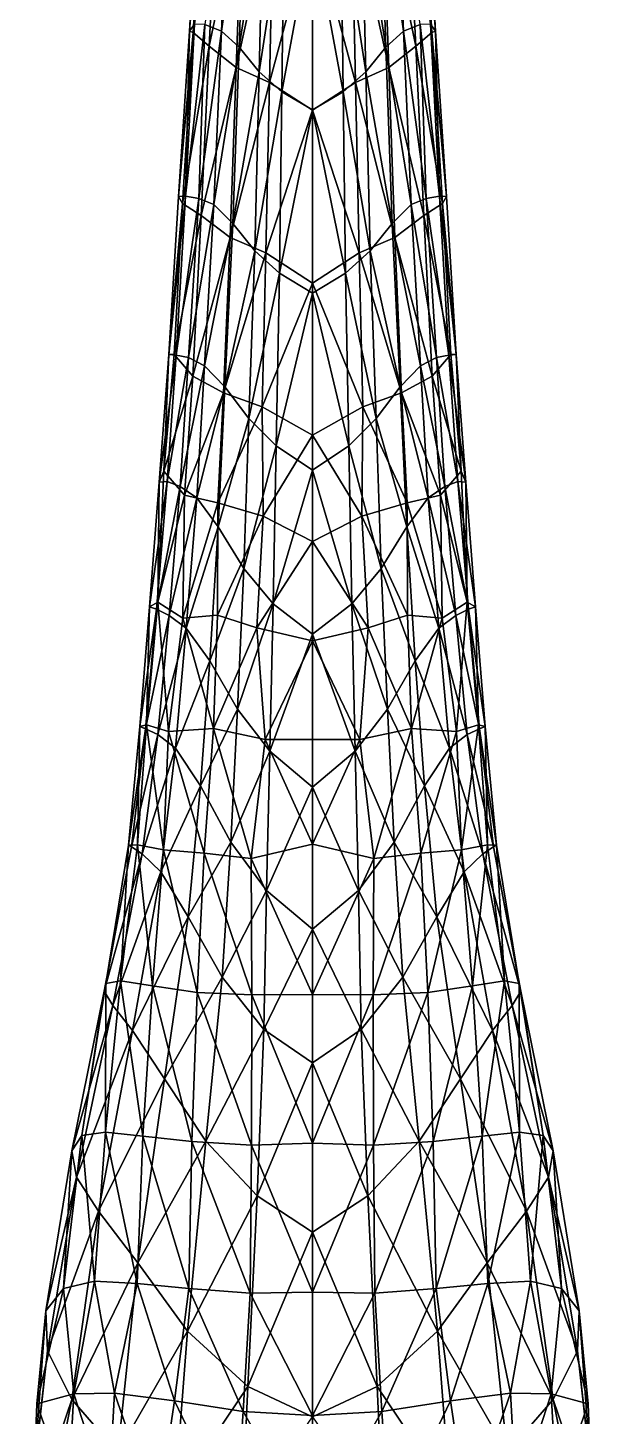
# Model space of a CAD drawing. Extents: x -1.1 to 1.1, y -4.3 to 7.3.
# Drawn here: x -0.606 to 0.606, y 1.392 to 4.345 of the extents above; entities that cross this region are included whole.
import ezdxf

# ---------------------------------------------------------------- set-up
doc = ezdxf.new("R2010")
doc.units = 0
doc.layers.add('T_REX$LWO', color=1, linetype='CONTINUOUS')

msp = doc.modelspace()

# ---------------------------------------------------------------- linework, layer by layer
at = {"layer": 'T_REX$LWO'}
for points in [[(-0.262, 4.3381, 2.2106), (-0.2513, 4.3532, 2.2575), (-0.2403, 4.7121, 2.1881)], [(-0.2403, 4.7121, 2.1881), (-0.2328, 4.7102, 2.1268), (-0.262, 4.3381, 2.2106)], [(-0.2538, 4.3351, 2.1447), (-0.262, 4.3381, 2.2106), (-0.2328, 4.7102, 2.1268)], [(-0.2328, 4.7102, 2.1268), (-0.2005, 4.6844, 2.0706), (-0.2538, 4.3351, 2.1447)], [(-0.2288, 4.3525, 2.306), (-0.1937, 4.338, 2.3704), (-0.1764, 4.7136, 2.3467)], [(-0.1764, 4.7136, 2.3467), (-0.1937, 4.338, 2.3704), (-0.143, 4.6862, 2.4127)], [(0.1937, 4.338, 2.3704), (0.1764, 4.7136, 2.3467), (0.143, 4.6862, 2.4127)], [(0.1937, 4.338, 2.3704), (0.2288, 4.3525, 2.306), (0.1764, 4.7136, 2.3467)], [(0.2005, 4.6844, 2.0706), (0.2328, 4.7102, 2.1268), (0.2538, 4.3351, 2.1447)], [(0.2328, 4.7102, 2.1268), (0.2403, 4.7121, 2.1881), (0.262, 4.3381, 2.2106)], [(0.262, 4.3381, 2.2106), (0.2538, 4.3351, 2.1447), (0.2328, 4.7102, 2.1268)], [(0.2513, 4.3532, 2.2575), (0.262, 4.3381, 2.2106), (0.2403, 4.7121, 2.1881)], [(-0.2196, 4.3062, 2.0838), (-0.2538, 4.3351, 2.1447), (-0.2005, 4.6844, 2.0706)], [(-0.2005, 4.6844, 2.0706), (-0.1479, 4.6468, 2.0254), (-0.2196, 4.3062, 2.0838)], [(-0.1937, 4.338, 2.3704), (-0.1562, 4.3042, 2.4484), (-0.143, 4.6862, 2.4127)], [(-0.143, 4.6862, 2.4127), (-0.1562, 4.3042, 2.4484), (-0.1041, 4.6369, 2.485)], [(0.1562, 4.3042, 2.4484), (0.143, 4.6862, 2.4127), (0.1041, 4.6369, 2.485)], [(0.1562, 4.3042, 2.4484), (0.1937, 4.338, 2.3704), (0.143, 4.6862, 2.4127)], [(0.1479, 4.6468, 2.0254), (0.2005, 4.6844, 2.0706), (0.2196, 4.3062, 2.0838)], [(0.2538, 4.3351, 2.1447), (0.2196, 4.3062, 2.0838), (0.2005, 4.6844, 2.0706)], [(-0.1622, 4.2607, 2.0299), (-0.2196, 4.3062, 2.0838), (-0.1479, 4.6468, 2.0254)], [(-0.1479, 4.6468, 2.0254), (-0.0833, 4.6223, 1.9945), (-0.1622, 4.2607, 2.0299)], [(0.0833, 4.6223, 1.9945), (0.1479, 4.6468, 2.0254), (0.1622, 4.2607, 2.0299)], [(0.2196, 4.3062, 2.0838), (0.1622, 4.2607, 2.0299), (0.1479, 4.6468, 2.0254)], [(-0.0912, 4.2288, 1.992), (-0.1622, 4.2607, 2.0299), (-0.0833, 4.6223, 1.9945)], [(-0.1562, 4.3042, 2.4484), (-0.1133, 4.2515, 2.531), (-0.1041, 4.6369, 2.485)], [(-0.1041, 4.6369, 2.485), (-0.1133, 4.2515, 2.531), (-0.0602, 4.5974, 2.539)], [(-0.0833, 4.6223, 1.9945), (0, 4.5708, 1.9807), (-0.0912, 4.2288, 1.992)], [(0, 4.5708, 1.9807), (0.0833, 4.6223, 1.9945), (0.0912, 4.2288, 1.992)], [(0.1133, 4.2515, 2.531), (0.1041, 4.6369, 2.485), (0.0602, 4.5974, 2.539)], [(0.1622, 4.2607, 2.0299), (0.0912, 4.2288, 1.992), (0.0833, 4.6223, 1.9945)], [(0.1133, 4.2515, 2.531), (0.1562, 4.3042, 2.4484), (0.1041, 4.6369, 2.485)], [(-0.1133, 4.2515, 2.531), (-0.0653, 4.2093, 2.5918), (-0.0602, 4.5974, 2.539)], [(-0.0602, 4.5974, 2.539), (-0.0653, 4.2093, 2.5918), (0, 4.5627, 2.5658)], [(0.0653, 4.2093, 2.5918), (0.0602, 4.5974, 2.539), (0, 4.5627, 2.5658)], [(0.0653, 4.2093, 2.5918), (0.1133, 4.2515, 2.531), (0.0602, 4.5974, 2.539)], [(0, 4.1697, 1.973), (-0.0912, 4.2288, 1.992), (0, 4.5708, 1.9807)], [(-0.0653, 4.2093, 2.5918), (0, 4.1705, 2.6202), (0, 4.5627, 2.5658)], [(0.0912, 4.2288, 1.992), (0, 4.1697, 1.973), (0, 4.5708, 1.9807)], [(0, 4.1705, 2.6202), (0.0653, 4.2093, 2.5918), (0, 4.5627, 2.5658)], [(-0.2513, 4.3532, 2.2575), (-0.2705, 3.9873, 2.2857), (-0.2288, 4.3525, 2.306)], [(-0.2513, 4.3532, 2.2575), (-0.262, 4.3381, 2.2106), (-0.2705, 3.9873, 2.2857)], [(-0.2705, 3.9873, 2.2857), (-0.2419, 3.982, 2.3417), (-0.2288, 4.3525, 2.306)], [(-0.2288, 4.3525, 2.306), (-0.2419, 3.982, 2.3417), (-0.1937, 4.338, 2.3704)], [(0.2419, 3.982, 2.3417), (0.2288, 4.3525, 2.306), (0.1937, 4.338, 2.3704)], [(0.2705, 3.9873, 2.2857), (0.2513, 4.3532, 2.2575), (0.2288, 4.3525, 2.306)], [(0.2419, 3.982, 2.3417), (0.2705, 3.9873, 2.2857), (0.2288, 4.3525, 2.306)], [(0.262, 4.3381, 2.2106), (0.2513, 4.3532, 2.2575), (0.2705, 3.9873, 2.2857)], [(-0.285, 3.9861, 2.2274), (-0.2705, 3.9873, 2.2857), (-0.262, 4.3381, 2.2106)], [(-0.262, 4.3381, 2.2106), (-0.2538, 4.3351, 2.1447), (-0.285, 3.9861, 2.2274)], [(-0.2768, 3.9717, 2.1683), (-0.285, 3.9861, 2.2274), (-0.2538, 4.3351, 2.1447)], [(-0.2538, 4.3351, 2.1447), (-0.2196, 4.3062, 2.0838), (-0.2768, 3.9717, 2.1683)], [(-0.2419, 3.982, 2.3417), (-0.2098, 3.9693, 2.4053), (-0.1937, 4.338, 2.3704)], [(-0.1937, 4.338, 2.3704), (-0.2098, 3.9693, 2.4053), (-0.1562, 4.3042, 2.4484)], [(0.2098, 3.9693, 2.4053), (0.1937, 4.338, 2.3704), (0.1562, 4.3042, 2.4484)], [(0.2098, 3.9693, 2.4053), (0.2419, 3.982, 2.3417), (0.1937, 4.338, 2.3704)], [(0.2196, 4.3062, 2.0838), (0.2538, 4.3351, 2.1447), (0.2768, 3.9717, 2.1683)], [(0.2538, 4.3351, 2.1447), (0.262, 4.3381, 2.2106), (0.285, 3.9861, 2.2274)], [(0.285, 3.9861, 2.2274), (0.2768, 3.9717, 2.1683), (0.2538, 4.3351, 2.1447)], [(0.2705, 3.9873, 2.2857), (0.285, 3.9861, 2.2274), (0.262, 4.3381, 2.2106)], [(-0.2372, 3.9458, 2.097), (-0.2768, 3.9717, 2.1683), (-0.2196, 4.3062, 2.0838)], [(-0.2196, 4.3062, 2.0838), (-0.1622, 4.2607, 2.0299), (-0.2372, 3.9458, 2.097)], [(-0.2098, 3.9693, 2.4053), (-0.1696, 3.9289, 2.4935), (-0.1562, 4.3042, 2.4484)], [(-0.1562, 4.3042, 2.4484), (-0.1696, 3.9289, 2.4935), (-0.1133, 4.2515, 2.531)], [(0.1696, 3.9289, 2.4935), (0.1562, 4.3042, 2.4484), (0.1133, 4.2515, 2.531)], [(0.1696, 3.9289, 2.4935), (0.2098, 3.9693, 2.4053), (0.1562, 4.3042, 2.4484)], [(0.1622, 4.2607, 2.0299), (0.2196, 4.3062, 2.0838), (0.2372, 3.9458, 2.097)], [(0.2768, 3.9717, 2.1683), (0.2372, 3.9458, 2.097), (0.2196, 4.3062, 2.0838)], [(-0.1754, 3.8994, 2.035), (-0.2372, 3.9458, 2.097), (-0.1622, 4.2607, 2.0299)], [(-0.1622, 4.2607, 2.0299), (-0.0912, 4.2288, 1.992), (-0.1754, 3.8994, 2.035)], [(0.0912, 4.2288, 1.992), (0.1622, 4.2607, 2.0299), (0.1754, 3.8994, 2.035)], [(0.2372, 3.9458, 2.097), (0.1754, 3.8994, 2.035), (0.1622, 4.2607, 2.0299)], [(-0.0991, 3.8664, 1.9884), (-0.1754, 3.8994, 2.035), (-0.0912, 4.2288, 1.992)], [(-0.1696, 3.9289, 2.4935), (-0.123, 3.8707, 2.5883), (-0.1133, 4.2515, 2.531)], [(-0.1133, 4.2515, 2.531), (-0.123, 3.8707, 2.5883), (-0.0653, 4.2093, 2.5918)], [(-0.0912, 4.2288, 1.992), (0, 4.1697, 1.973), (-0.0991, 3.8664, 1.9884)], [(0, 4.1697, 1.973), (0.0912, 4.2288, 1.992), (0.0991, 3.8664, 1.9884)], [(0.123, 3.8707, 2.5883), (0.1133, 4.2515, 2.531), (0.0653, 4.2093, 2.5918)], [(0.1754, 3.8994, 2.035), (0.0991, 3.8664, 1.9884), (0.0912, 4.2288, 1.992)], [(0.123, 3.8707, 2.5883), (0.1696, 3.9289, 2.4935), (0.1133, 4.2515, 2.531)], [(-0.123, 3.8707, 2.5883), (-0.0704, 3.8233, 2.657), (-0.0653, 4.2093, 2.5918)], [(-0.0653, 4.2093, 2.5918), (-0.0704, 3.8233, 2.657), (0, 4.1705, 2.6202)], [(0.0704, 3.8233, 2.657), (0.0653, 4.2093, 2.5918), (0, 4.1705, 2.6202)], [(0.0704, 3.8233, 2.657), (0.123, 3.8707, 2.5883), (0.0653, 4.2093, 2.5918)], [(0, 3.8021, 1.9652), (-0.0991, 3.8664, 1.9884), (0, 4.1697, 1.973)], [(-0.0704, 3.8233, 2.657), (0, 3.7804, 2.6895), (0, 4.1705, 2.6202)], [(0, 3.7804, 2.6895), (0.0704, 3.8233, 2.657), (0, 4.1705, 2.6202)], [(0.0991, 3.8664, 1.9884), (0, 3.8021, 1.9652), (0, 4.1697, 1.973)], [(-0.285, 3.9861, 2.2274), (-0.3058, 3.6506, 2.2723), (-0.2705, 3.9873, 2.2857)], [(-0.3058, 3.6506, 2.2723), (-0.2903, 3.6485, 2.3383), (-0.2705, 3.9873, 2.2857)], [(-0.285, 3.9861, 2.2274), (-0.2768, 3.9717, 2.1683), (-0.3058, 3.6506, 2.2723)], [(-0.2946, 3.65, 2.193), (-0.3058, 3.6506, 2.2723), (-0.2768, 3.9717, 2.1683)], [(-0.2768, 3.9717, 2.1683), (-0.2372, 3.9458, 2.097), (-0.2946, 3.65, 2.193)], [(-0.2705, 3.9873, 2.2857), (-0.2903, 3.6485, 2.3383), (-0.2419, 3.982, 2.3417)], [(-0.2903, 3.6485, 2.3383), (-0.2639, 3.6436, 2.399), (-0.2419, 3.982, 2.3417)], [(-0.2419, 3.982, 2.3417), (-0.2639, 3.6436, 2.399), (-0.2098, 3.9693, 2.4053)], [(-0.2639, 3.6436, 2.399), (-0.2299, 3.6265, 2.4722), (-0.2098, 3.9693, 2.4053)], [(-0.2098, 3.9693, 2.4053), (-0.2299, 3.6265, 2.4722), (-0.1696, 3.9289, 2.4935)], [(0.2299, 3.6265, 2.4722), (0.2098, 3.9693, 2.4053), (0.1696, 3.9289, 2.4935)], [(0.2639, 3.6436, 2.399), (0.2419, 3.982, 2.3417), (0.2098, 3.9693, 2.4053)], [(0.2299, 3.6265, 2.4722), (0.2639, 3.6436, 2.399), (0.2098, 3.9693, 2.4053)], [(0.2372, 3.9458, 2.097), (0.2768, 3.9717, 2.1683), (0.2946, 3.65, 2.193)], [(0.2903, 3.6485, 2.3383), (0.2705, 3.9873, 2.2857), (0.2419, 3.982, 2.3417)], [(0.2639, 3.6436, 2.399), (0.2903, 3.6485, 2.3383), (0.2419, 3.982, 2.3417)], [(0.3058, 3.6506, 2.2723), (0.285, 3.9861, 2.2274), (0.2705, 3.9873, 2.2857)], [(0.2903, 3.6485, 2.3383), (0.3058, 3.6506, 2.2723), (0.2705, 3.9873, 2.2857)], [(0.2768, 3.9717, 2.1683), (0.285, 3.9861, 2.2274), (0.3058, 3.6506, 2.2723)], [(0.3058, 3.6506, 2.2723), (0.2946, 3.65, 2.193), (0.2768, 3.9717, 2.1683)], [(-0.2544, 3.6043, 2.1163), (-0.2946, 3.65, 2.193), (-0.2372, 3.9458, 2.097)], [(-0.2372, 3.9458, 2.097), (-0.1754, 3.8994, 2.035), (-0.2544, 3.6043, 2.1163)], [(-0.2299, 3.6265, 2.4722), (-0.1863, 3.5816, 2.5721), (-0.1696, 3.9289, 2.4935)], [(-0.1696, 3.9289, 2.4935), (-0.1863, 3.5816, 2.5721), (-0.123, 3.8707, 2.5883)], [(0.1863, 3.5816, 2.5721), (0.1696, 3.9289, 2.4935), (0.123, 3.8707, 2.5883)], [(0.1863, 3.5816, 2.5721), (0.2299, 3.6265, 2.4722), (0.1696, 3.9289, 2.4935)], [(0.1754, 3.8994, 2.035), (0.2372, 3.9458, 2.097), (0.2544, 3.6043, 2.1163)], [(0.2946, 3.65, 2.193), (0.2544, 3.6043, 2.1163), (0.2372, 3.9458, 2.097)], [(-0.1891, 3.5687, 2.0374), (-0.2544, 3.6043, 2.1163), (-0.1754, 3.8994, 2.035)], [(-0.1754, 3.8994, 2.035), (-0.0991, 3.8664, 1.9884), (-0.1891, 3.5687, 2.0374)], [(0.0991, 3.8664, 1.9884), (0.1754, 3.8994, 2.035), (0.1891, 3.5687, 2.0374)], [(0.2544, 3.6043, 2.1163), (0.1891, 3.5687, 2.0374), (0.1754, 3.8994, 2.035)], [(-0.1863, 3.5816, 2.5721), (-0.1353, 3.514, 2.6767), (-0.123, 3.8707, 2.5883)], [(-0.123, 3.8707, 2.5883), (-0.1353, 3.514, 2.6767), (-0.0704, 3.8233, 2.657)], [(0.1353, 3.514, 2.6767), (0.123, 3.8707, 2.5883), (0.0704, 3.8233, 2.657)], [(0.1353, 3.514, 2.6767), (0.1863, 3.5816, 2.5721), (0.123, 3.8707, 2.5883)], [(-0.1068, 3.5391, 1.9787), (-0.1891, 3.5687, 2.0374), (-0.0991, 3.8664, 1.9884)], [(-0.0991, 3.8664, 1.9884), (0, 3.8021, 1.9652), (-0.1068, 3.5391, 1.9787)], [(0, 3.8021, 1.9652), (0.0991, 3.8664, 1.9884), (0.1068, 3.5391, 1.9787)], [(0.1891, 3.5687, 2.0374), (0.1068, 3.5391, 1.9787), (0.0991, 3.8664, 1.9884)], [(-0.1353, 3.514, 2.6767), (-0.0775, 3.4561, 2.7481), (-0.0704, 3.8233, 2.657)], [(-0.0704, 3.8233, 2.657), (-0.0775, 3.4561, 2.7481), (0, 3.7804, 2.6895)], [(0.0775, 3.4561, 2.7481), (0.0704, 3.8233, 2.657), (0, 3.7804, 2.6895)], [(0.0775, 3.4561, 2.7481), (0.1353, 3.514, 2.6767), (0.0704, 3.8233, 2.657)], [(0, 3.4786, 1.9509), (-0.1068, 3.5391, 1.9787), (0, 3.8021, 1.9652)], [(0.1068, 3.5391, 1.9787), (0, 3.4786, 1.9509), (0, 3.8021, 1.9652)], [(-0.0775, 3.4561, 2.7481), (0, 3.4043, 2.7809), (0, 3.7804, 2.6895)], [(0, 3.4043, 2.7809), (0.0775, 3.4561, 2.7481), (0, 3.7804, 2.6895)], [(-0.3058, 3.6506, 2.2723), (-0.326, 3.3786, 2.33), (-0.2903, 3.6485, 2.3383)], [(-0.3163, 3.4019, 2.2474), (-0.326, 3.3786, 2.33), (-0.3058, 3.6506, 2.2723)], [(-0.326, 3.3786, 2.33), (-0.3093, 3.3804, 2.3958), (-0.2903, 3.6485, 2.3383)], [(-0.2946, 3.65, 2.193), (-0.3163, 3.4019, 2.2474), (-0.3058, 3.6506, 2.2723)], [(-0.2946, 3.65, 2.193), (-0.2544, 3.6043, 2.1163), (-0.3163, 3.4019, 2.2474)], [(-0.2903, 3.6485, 2.3383), (-0.3093, 3.3804, 2.3958), (-0.2639, 3.6436, 2.399)], [(-0.3093, 3.3804, 2.3958), (-0.2816, 3.3698, 2.4672), (-0.2639, 3.6436, 2.399)], [(-0.2639, 3.6436, 2.399), (-0.2816, 3.3698, 2.4672), (-0.2299, 3.6265, 2.4722)], [(0.2816, 3.3698, 2.4672), (0.2639, 3.6436, 2.399), (0.2299, 3.6265, 2.4722)], [(0.2544, 3.6043, 2.1163), (0.2946, 3.65, 2.193), (0.3163, 3.4019, 2.2474)], [(0.3093, 3.3804, 2.3958), (0.2903, 3.6485, 2.3383), (0.2639, 3.6436, 2.399)], [(0.2816, 3.3698, 2.4672), (0.3093, 3.3804, 2.3958), (0.2639, 3.6436, 2.399)], [(0.326, 3.3786, 2.33), (0.3058, 3.6506, 2.2723), (0.2903, 3.6485, 2.3383)], [(0.3093, 3.3804, 2.3958), (0.326, 3.3786, 2.33), (0.2903, 3.6485, 2.3383)], [(0.3163, 3.4019, 2.2474), (0.2946, 3.65, 2.193), (0.3058, 3.6506, 2.2723)], [(0.326, 3.3786, 2.33), (0.3163, 3.4019, 2.2474), (0.3058, 3.6506, 2.2723)], [(-0.2721, 3.3511, 2.1532), (-0.3163, 3.4019, 2.2474), (-0.2544, 3.6043, 2.1163)], [(-0.2816, 3.3698, 2.4672), (-0.2463, 3.3453, 2.5494), (-0.2299, 3.6265, 2.4722)], [(-0.2544, 3.6043, 2.1163), (-0.1891, 3.5687, 2.0374), (-0.2721, 3.3511, 2.1532)], [(-0.2299, 3.6265, 2.4722), (-0.2463, 3.3453, 2.5494), (-0.1863, 3.5816, 2.5721)], [(0.2463, 3.3453, 2.5494), (0.2299, 3.6265, 2.4722), (0.1863, 3.5816, 2.5721)], [(0.1891, 3.5687, 2.0374), (0.2544, 3.6043, 2.1163), (0.2721, 3.3511, 2.1532)], [(0.2463, 3.3453, 2.5494), (0.2816, 3.3698, 2.4672), (0.2299, 3.6265, 2.4722)], [(0.3163, 3.4019, 2.2474), (0.2721, 3.3511, 2.1532), (0.2544, 3.6043, 2.1163)], [(-0.2004, 3.284, 2.6594), (-0.1863, 3.5816, 2.5721), (-0.2463, 3.3453, 2.5494)], [(-0.1863, 3.5816, 2.5721), (-0.2004, 3.284, 2.6594), (-0.1353, 3.514, 2.6767)], [(0.2004, 3.284, 2.6594), (0.1863, 3.5816, 2.5721), (0.1353, 3.514, 2.6767)], [(0.1863, 3.5816, 2.5721), (0.2004, 3.284, 2.6594), (0.2463, 3.3453, 2.5494)], [(-0.2013, 3.3348, 2.0583), (-0.2721, 3.3511, 2.1532), (-0.1891, 3.5687, 2.0374)], [(-0.1891, 3.5687, 2.0374), (-0.1068, 3.5391, 1.9787), (-0.2013, 3.3348, 2.0583)], [(0.1068, 3.5391, 1.9787), (0.1891, 3.5687, 2.0374), (0.2013, 3.3348, 2.0583)], [(0.2721, 3.3511, 2.1532), (0.2013, 3.3348, 2.0583), (0.1891, 3.5687, 2.0374)], [(-0.105, 3.3062, 1.9807), (-0.2013, 3.3348, 2.0583), (-0.1068, 3.5391, 1.9787)], [(-0.1068, 3.5391, 1.9787), (0, 3.4786, 1.9509), (-0.105, 3.3062, 1.9807)], [(0, 3.4786, 1.9509), (0.1068, 3.5391, 1.9787), (0.105, 3.3062, 1.9807)], [(0.2013, 3.3348, 2.0583), (0.105, 3.3062, 1.9807), (0.1068, 3.5391, 1.9787)], [(-0.1464, 3.1953, 2.7663), (-0.1353, 3.514, 2.6767), (-0.2004, 3.284, 2.6594)], [(-0.1353, 3.514, 2.6767), (-0.1464, 3.1953, 2.7663), (-0.0775, 3.4561, 2.7481)], [(0.1464, 3.1953, 2.7663), (0.1353, 3.514, 2.6767), (0.0775, 3.4561, 2.7481)], [(0.1353, 3.514, 2.6767), (0.1464, 3.1953, 2.7663), (0.2004, 3.284, 2.6594)], [(-0.0839, 3.1198, 2.833), (-0.0775, 3.4561, 2.7481), (-0.1464, 3.1953, 2.7663)], [(0, 3.2528, 1.9495), (-0.105, 3.3062, 1.9807), (0, 3.4786, 1.9509)], [(-0.0775, 3.4561, 2.7481), (-0.0839, 3.1198, 2.833), (0, 3.4043, 2.7809)], [(0.105, 3.3062, 1.9807), (0, 3.2528, 1.9495), (0, 3.4786, 1.9509)], [(0.0839, 3.1198, 2.833), (0.0775, 3.4561, 2.7481), (0, 3.4043, 2.7809)], [(0.0775, 3.4561, 2.7481), (0.0839, 3.1198, 2.833), (0.1464, 3.1953, 2.7663)], [(-0.3163, 3.4019, 2.2474), (-0.3289, 3.1234, 2.2673), (-0.326, 3.3786, 2.33)], [(-0.3163, 3.4019, 2.2474), (-0.2721, 3.3511, 2.1532), (-0.3289, 3.1234, 2.2673)], [(0, 3.0556, 2.8607), (0, 3.4043, 2.7809), (-0.0839, 3.1198, 2.833)], [(0, 3.4043, 2.7809), (0, 3.0556, 2.8607), (0.0839, 3.1198, 2.833)], [(0.2721, 3.3511, 2.1532), (0.3163, 3.4019, 2.2474), (0.3289, 3.1234, 2.2673)], [(0.3289, 3.1234, 2.2673), (0.3163, 3.4019, 2.2474), (0.326, 3.3786, 2.33)], [(-0.326, 3.3786, 2.33), (-0.3466, 3.1135, 2.3781), (-0.3093, 3.3804, 2.3958)], [(-0.3466, 3.1135, 2.3781), (-0.3322, 3.1085, 2.4614), (-0.3093, 3.3804, 2.3958)], [(-0.3289, 3.1234, 2.2673), (-0.3466, 3.1135, 2.3781), (-0.326, 3.3786, 2.33)], [(-0.3093, 3.3804, 2.3958), (-0.3322, 3.1085, 2.4614), (-0.2816, 3.3698, 2.4672)], [(-0.3322, 3.1085, 2.4614), (-0.3052, 3.095, 2.5431), (-0.2816, 3.3698, 2.4672)], [(-0.2816, 3.3698, 2.4672), (-0.3052, 3.095, 2.5431), (-0.2463, 3.3453, 2.5494)], [(0.3052, 3.095, 2.5431), (0.2816, 3.3698, 2.4672), (0.2463, 3.3453, 2.5494)], [(0.3322, 3.1085, 2.4614), (0.3093, 3.3804, 2.3958), (0.2816, 3.3698, 2.4672)], [(0.3052, 3.095, 2.5431), (0.3322, 3.1085, 2.4614), (0.2816, 3.3698, 2.4672)], [(0.3466, 3.1135, 2.3781), (0.326, 3.3786, 2.33), (0.3093, 3.3804, 2.3958)], [(0.3322, 3.1085, 2.4614), (0.3466, 3.1135, 2.3781), (0.3093, 3.3804, 2.3958)], [(0.3466, 3.1135, 2.3781), (0.3289, 3.1234, 2.2673), (0.326, 3.3786, 2.33)], [(-0.2757, 3.0892, 2.1432), (-0.3289, 3.1234, 2.2673), (-0.2721, 3.3511, 2.1532)], [(-0.3052, 3.095, 2.5431), (-0.2687, 3.068, 2.6305), (-0.2463, 3.3453, 2.5494)], [(-0.2721, 3.3511, 2.1532), (-0.2013, 3.3348, 2.0583), (-0.2757, 3.0892, 2.1432)], [(-0.2463, 3.3453, 2.5494), (-0.2687, 3.068, 2.6305), (-0.2004, 3.284, 2.6594)], [(0.2687, 3.068, 2.6305), (0.2463, 3.3453, 2.5494), (0.2004, 3.284, 2.6594)], [(0.2013, 3.3348, 2.0583), (0.2721, 3.3511, 2.1532), (0.2757, 3.0892, 2.1432)], [(0.2687, 3.068, 2.6305), (0.3052, 3.095, 2.5431), (0.2463, 3.3453, 2.5494)], [(0.3289, 3.1234, 2.2673), (0.2757, 3.0892, 2.1432), (0.2721, 3.3511, 2.1532)], [(-0.2022, 3.0955, 2.0497), (-0.2757, 3.0892, 2.1432), (-0.2013, 3.3348, 2.0583)], [(-0.2013, 3.3348, 2.0583), (-0.105, 3.3062, 1.9807), (-0.2022, 3.0955, 2.0497)], [(0.105, 3.3062, 1.9807), (0.2013, 3.3348, 2.0583), (0.2022, 3.0955, 2.0497)], [(0.2757, 3.0892, 2.1432), (0.2022, 3.0955, 2.0497), (0.2013, 3.3348, 2.0583)], [(-0.2186, 2.9985, 2.7382), (-0.2004, 3.284, 2.6594), (-0.2687, 3.068, 2.6305)], [(-0.2004, 3.284, 2.6594), (-0.2186, 2.9985, 2.7382), (-0.1464, 3.1953, 2.7663)], [(-0.1184, 3.069, 1.9765), (-0.2022, 3.0955, 2.0497), (-0.105, 3.3062, 1.9807)], [(-0.105, 3.3062, 1.9807), (0, 3.2528, 1.9495), (-0.1184, 3.069, 1.9765)], [(0, 3.2528, 1.9495), (0.105, 3.3062, 1.9807), (0.1184, 3.069, 1.9765)], [(0.2022, 3.0955, 2.0497), (0.1184, 3.069, 1.9765), (0.105, 3.3062, 1.9807)], [(0.2186, 2.9985, 2.7382), (0.2004, 3.284, 2.6594), (0.1464, 3.1953, 2.7663)], [(0.2004, 3.284, 2.6594), (0.2186, 2.9985, 2.7382), (0.2687, 3.068, 2.6305)], [(0, 3.0412, 1.9431), (-0.1184, 3.069, 1.9765), (0, 3.2528, 1.9495)], [(0.1184, 3.069, 1.9765), (0, 3.0412, 1.9431), (0, 3.2528, 1.9495)], [(-0.1593, 2.8961, 2.8386), (-0.1464, 3.1953, 2.7663), (-0.2186, 2.9985, 2.7382)], [(-0.1464, 3.1953, 2.7663), (-0.1593, 2.8961, 2.8386), (-0.0839, 3.1198, 2.833)], [(0.1593, 2.8961, 2.8386), (0.1464, 3.1953, 2.7663), (0.0839, 3.1198, 2.833)], [(0.1464, 3.1953, 2.7663), (0.1593, 2.8961, 2.8386), (0.2186, 2.9985, 2.7382)], [(-0.3466, 3.1135, 2.3781), (-0.3676, 2.8586, 2.4208), (-0.3322, 3.1085, 2.4614)], [(-0.3532, 2.8624, 2.3164), (-0.3676, 2.8586, 2.4208), (-0.3466, 3.1135, 2.3781)], [(-0.3676, 2.8586, 2.4208), (-0.3552, 2.854, 2.5159), (-0.3322, 3.1085, 2.4614)], [(-0.3322, 3.1085, 2.4614), (-0.3552, 2.854, 2.5159), (-0.3052, 3.095, 2.5431)], [(-0.3289, 3.1234, 2.2673), (-0.3532, 2.8624, 2.3164), (-0.3466, 3.1135, 2.3781)], [(-0.3061, 2.8485, 2.1913), (-0.3532, 2.8624, 2.3164), (-0.3289, 3.1234, 2.2673)], [(-0.2757, 3.0892, 2.1432), (-0.3061, 2.8485, 2.1913), (-0.3289, 3.1234, 2.2673)], [(-0.0908, 2.8063, 2.9048), (-0.0839, 3.1198, 2.833), (-0.1593, 2.8961, 2.8386)], [(-0.0839, 3.1198, 2.833), (-0.0908, 2.8063, 2.9048), (0, 3.0556, 2.8607)], [(0.0908, 2.8063, 2.9048), (0.0839, 3.1198, 2.833), (0, 3.0556, 2.8607)], [(0.0839, 3.1198, 2.833), (0.0908, 2.8063, 2.9048), (0.1593, 2.8961, 2.8386)], [(0.3061, 2.8485, 2.1913), (0.2757, 3.0892, 2.1432), (0.3289, 3.1234, 2.2673)], [(0.3552, 2.854, 2.5159), (0.3322, 3.1085, 2.4614), (0.3052, 3.095, 2.5431)], [(0.3532, 2.8624, 2.3164), (0.3061, 2.8485, 2.1913), (0.3289, 3.1234, 2.2673)], [(0.3532, 2.8624, 2.3164), (0.3289, 3.1234, 2.2673), (0.3466, 3.1135, 2.3781)], [(0.3676, 2.8586, 2.4208), (0.3466, 3.1135, 2.3781), (0.3322, 3.1085, 2.4614)], [(0.3552, 2.854, 2.5159), (0.3676, 2.8586, 2.4208), (0.3322, 3.1085, 2.4614)], [(0.3676, 2.8586, 2.4208), (0.3532, 2.8624, 2.3164), (0.3466, 3.1135, 2.3781)], [(-0.3552, 2.854, 2.5159), (-0.329, 2.8417, 2.6058), (-0.3052, 3.095, 2.5431)], [(-0.3052, 3.095, 2.5431), (-0.329, 2.8417, 2.6058), (-0.2687, 3.068, 2.6305)], [(-0.2109, 2.8544, 2.0487), (-0.3061, 2.8485, 2.1913), (-0.2757, 3.0892, 2.1432)], [(-0.2022, 3.0955, 2.0497), (-0.2109, 2.8544, 2.0487), (-0.2757, 3.0892, 2.1432)], [(-0.2022, 3.0955, 2.0497), (-0.1184, 3.069, 1.9765), (-0.2109, 2.8544, 2.0487)], [(0.1184, 3.069, 1.9765), (0.2022, 3.0955, 2.0497), (0.2109, 2.8544, 2.0487)], [(0.2109, 2.8544, 2.0487), (0.2022, 3.0955, 2.0497), (0.2757, 3.0892, 2.1432)], [(0.3061, 2.8485, 2.1913), (0.2109, 2.8544, 2.0487), (0.2757, 3.0892, 2.1432)], [(0.329, 2.8417, 2.6058), (0.3052, 3.095, 2.5431), (0.2687, 3.068, 2.6305)], [(0.329, 2.8417, 2.6058), (0.3552, 2.854, 2.5159), (0.3052, 3.095, 2.5431)], [(-0.329, 2.8417, 2.6058), (-0.2913, 2.8127, 2.7005), (-0.2687, 3.068, 2.6305)], [(-0.2687, 3.068, 2.6305), (-0.2913, 2.8127, 2.7005), (-0.2186, 2.9985, 2.7382)], [(-0.1009, 2.8314, 1.9468), (-0.2109, 2.8544, 2.0487), (-0.1184, 3.069, 1.9765)], [(-0.1184, 3.069, 1.9765), (0, 3.0412, 1.9431), (-0.1009, 2.8314, 1.9468)], [(0, 2.7301, 2.9383), (0, 3.0556, 2.8607), (-0.0908, 2.8063, 2.9048)], [(0, 3.0412, 1.9431), (0.1184, 3.069, 1.9765), (0.1009, 2.8314, 1.9468)], [(0, 3.0556, 2.8607), (0, 2.7301, 2.9383), (0.0908, 2.8063, 2.9048)], [(0.2109, 2.8544, 2.0487), (0.1009, 2.8314, 1.9468), (0.1184, 3.069, 1.9765)], [(0.2913, 2.8127, 2.7005), (0.2687, 3.068, 2.6305), (0.2186, 2.9985, 2.7382)], [(0.2913, 2.8127, 2.7005), (0.329, 2.8417, 2.6058), (0.2687, 3.068, 2.6305)], [(0, 2.8311, 1.9197), (-0.1009, 2.8314, 1.9468), (0, 3.0412, 1.9431)], [(0.1009, 2.8314, 1.9468), (0, 2.8311, 1.9197), (0, 3.0412, 1.9431)], [(-0.238, 2.733, 2.8128), (-0.2186, 2.9985, 2.7382), (-0.2913, 2.8127, 2.7005)], [(-0.2186, 2.9985, 2.7382), (-0.238, 2.733, 2.8128), (-0.1593, 2.8961, 2.8386)], [(0.238, 2.733, 2.8128), (0.2186, 2.9985, 2.7382), (0.1593, 2.8961, 2.8386)], [(0.2186, 2.9985, 2.7382), (0.238, 2.733, 2.8128), (0.2913, 2.8127, 2.7005)], [(-0.174, 2.6126, 2.9145), (-0.1593, 2.8961, 2.8386), (-0.238, 2.733, 2.8128)], [(-0.1593, 2.8961, 2.8386), (-0.174, 2.6126, 2.9145), (-0.0908, 2.8063, 2.9048)], [(0.174, 2.6126, 2.9145), (0.1593, 2.8961, 2.8386), (0.0908, 2.8063, 2.9048)], [(0.1593, 2.8961, 2.8386), (0.174, 2.6126, 2.9145), (0.238, 2.733, 2.8128)], [(-0.3676, 2.8586, 2.4208), (-0.3918, 2.6064, 2.4547), (-0.3552, 2.854, 2.5159)], [(-0.3724, 2.6073, 2.3334), (-0.3918, 2.6064, 2.4547), (-0.3676, 2.8586, 2.4208)], [(-0.3918, 2.6064, 2.4547), (-0.3851, 2.6027, 2.5698), (-0.3552, 2.854, 2.5159)], [(-0.3552, 2.854, 2.5159), (-0.3851, 2.6027, 2.5698), (-0.329, 2.8417, 2.6058)], [(-0.3851, 2.6027, 2.5698), (-0.3627, 2.5882, 2.6744), (-0.329, 2.8417, 2.6058)], [(-0.3532, 2.8624, 2.3164), (-0.3724, 2.6073, 2.3334), (-0.3676, 2.8586, 2.4208)], [(-0.3168, 2.5964, 2.192), (-0.3724, 2.6073, 2.3334), (-0.3532, 2.8624, 2.3164)], [(-0.329, 2.8417, 2.6058), (-0.3627, 2.5882, 2.6744), (-0.2913, 2.8127, 2.7005)], [(-0.3061, 2.8485, 2.1913), (-0.3168, 2.5964, 2.192), (-0.3532, 2.8624, 2.3164)], [(-0.2307, 2.5897, 2.0583), (-0.3168, 2.5964, 2.192), (-0.3061, 2.8485, 2.1913)], [(-0.2109, 2.8544, 2.0487), (-0.2307, 2.5897, 2.0583), (-0.3061, 2.8485, 2.1913)], [(-0.1308, 2.5778, 1.968), (-0.2307, 2.5897, 2.0583), (-0.2109, 2.8544, 2.0487)], [(-0.1009, 2.8314, 1.9468), (-0.1308, 2.5778, 1.968), (-0.2109, 2.8544, 2.0487)], [(0.1308, 2.5778, 1.968), (0.1009, 2.8314, 1.9468), (0.2109, 2.8544, 2.0487)], [(0.2307, 2.5897, 2.0583), (0.1308, 2.5778, 1.968), (0.2109, 2.8544, 2.0487)], [(0.2307, 2.5897, 2.0583), (0.2109, 2.8544, 2.0487), (0.3061, 2.8485, 2.1913)], [(0.3168, 2.5964, 2.192), (0.2307, 2.5897, 2.0583), (0.3061, 2.8485, 2.1913)], [(0.3627, 2.5882, 2.6744), (0.329, 2.8417, 2.6058), (0.2913, 2.8127, 2.7005)], [(0.3168, 2.5964, 2.192), (0.3061, 2.8485, 2.1913), (0.3532, 2.8624, 2.3164)], [(0.3724, 2.6073, 2.3334), (0.3168, 2.5964, 2.192), (0.3532, 2.8624, 2.3164)], [(0.3851, 2.6027, 2.5698), (0.3552, 2.854, 2.5159), (0.329, 2.8417, 2.6058)], [(0.3627, 2.5882, 2.6744), (0.3851, 2.6027, 2.5698), (0.329, 2.8417, 2.6058)], [(0.3724, 2.6073, 2.3334), (0.3532, 2.8624, 2.3164), (0.3676, 2.8586, 2.4208)], [(0.3918, 2.6064, 2.4547), (0.3676, 2.8586, 2.4208), (0.3552, 2.854, 2.5159)], [(0.3851, 2.6027, 2.5698), (0.3918, 2.6064, 2.4547), (0.3552, 2.854, 2.5159)], [(0.3918, 2.6064, 2.4547), (0.3724, 2.6073, 2.3334), (0.3676, 2.8586, 2.4208)], [(-0.3627, 2.5882, 2.6744), (-0.3228, 2.5495, 2.7818), (-0.2913, 2.8127, 2.7005)], [(-0.2913, 2.8127, 2.7005), (-0.3228, 2.5495, 2.7818), (-0.238, 2.733, 2.8128)], [(-0.0979, 2.5103, 2.9809), (-0.0908, 2.8063, 2.9048), (-0.174, 2.6126, 2.9145)], [(0, 2.6086, 1.9228), (-0.1308, 2.5778, 1.968), (-0.1009, 2.8314, 1.9468)], [(0, 2.8311, 1.9197), (0, 2.6086, 1.9228), (-0.1009, 2.8314, 1.9468)], [(-0.0908, 2.8063, 2.9048), (-0.0979, 2.5103, 2.9809), (0, 2.7301, 2.9383)], [(0, 2.6086, 1.9228), (0, 2.8311, 1.9197), (0.1009, 2.8314, 1.9468)], [(0.1308, 2.5778, 1.968), (0, 2.6086, 1.9228), (0.1009, 2.8314, 1.9468)], [(0.0979, 2.5103, 2.9809), (0.0908, 2.8063, 2.9048), (0, 2.7301, 2.9383)], [(0.0908, 2.8063, 2.9048), (0.0979, 2.5103, 2.9809), (0.174, 2.6126, 2.9145)], [(0.3228, 2.5495, 2.7818), (0.2913, 2.8127, 2.7005), (0.238, 2.733, 2.8128)], [(0.3228, 2.5495, 2.7818), (0.3627, 2.5882, 2.6744), (0.2913, 2.8127, 2.7005)], [(-0.2645, 2.454, 2.8999), (-0.238, 2.733, 2.8128), (-0.3228, 2.5495, 2.7818)], [(-0.238, 2.733, 2.8128), (-0.2645, 2.454, 2.8999), (-0.174, 2.6126, 2.9145)], [(0, 2.428, 3.0178), (0, 2.7301, 2.9383), (-0.0979, 2.5103, 2.9809)], [(0, 2.7301, 2.9383), (0, 2.428, 3.0178), (0.0979, 2.5103, 2.9809)], [(0.2645, 2.454, 2.8999), (0.238, 2.733, 2.8128), (0.174, 2.6126, 2.9145)], [(0.238, 2.733, 2.8128), (0.2645, 2.454, 2.8999), (0.3228, 2.5495, 2.7818)], [(-0.3851, 2.6027, 2.5698), (-0.4435, 2.2958, 2.6239), (-0.3627, 2.5882, 2.6744)], [(-0.4395, 2.3123, 2.488), (-0.4435, 2.2958, 2.6239), (-0.3851, 2.6027, 2.5698)], [(-0.3918, 2.6064, 2.4547), (-0.4395, 2.3123, 2.488), (-0.3851, 2.6027, 2.5698)], [(-0.4083, 2.3182, 2.3514), (-0.4395, 2.3123, 2.488), (-0.3918, 2.6064, 2.4547)], [(-0.3724, 2.6073, 2.3334), (-0.4083, 2.3182, 2.3514), (-0.3918, 2.6064, 2.4547)], [(-0.4083, 2.3182, 2.3514), (-0.3724, 2.6073, 2.3334), (-0.3405, 2.3072, 2.1934)], [(-0.3168, 2.5964, 2.192), (-0.3405, 2.3072, 2.1934), (-0.3724, 2.6073, 2.3334)], [(-0.1925, 2.3255, 2.998), (-0.174, 2.6126, 2.9145), (-0.2645, 2.454, 2.8999)], [(-0.174, 2.6126, 2.9145), (-0.1925, 2.3255, 2.998), (-0.0979, 2.5103, 2.9809)], [(0, 2.6086, 1.9228), (0, 2.2887, 1.9263), (-0.1308, 2.5778, 1.968)], [(0, 2.2887, 1.9263), (0, 2.6086, 1.9228), (0.1308, 2.5778, 1.968)], [(0.1925, 2.3255, 2.998), (0.174, 2.6126, 2.9145), (0.0979, 2.5103, 2.9809)], [(0.174, 2.6126, 2.9145), (0.1925, 2.3255, 2.998), (0.2645, 2.454, 2.8999)], [(0.3405, 2.3072, 2.1934), (0.3168, 2.5964, 2.192), (0.3724, 2.6073, 2.3334)], [(0.3724, 2.6073, 2.3334), (0.4083, 2.3182, 2.3514), (0.3405, 2.3072, 2.1934)], [(0.4435, 2.2958, 2.6239), (0.3851, 2.6027, 2.5698), (0.3627, 2.5882, 2.6744)], [(0.4083, 2.3182, 2.3514), (0.3724, 2.6073, 2.3334), (0.3918, 2.6064, 2.4547)], [(0.4395, 2.3123, 2.488), (0.3918, 2.6064, 2.4547), (0.3851, 2.6027, 2.5698)], [(0.4435, 2.2958, 2.6239), (0.4395, 2.3123, 2.488), (0.3851, 2.6027, 2.5698)], [(0.4395, 2.3123, 2.488), (0.4083, 2.3182, 2.3514), (0.3918, 2.6064, 2.4547)], [(-0.4435, 2.2958, 2.6239), (-0.4249, 2.2657, 2.7548), (-0.3627, 2.5882, 2.6744)], [(-0.3627, 2.5882, 2.6744), (-0.4249, 2.2657, 2.7548), (-0.3228, 2.5495, 2.7818)], [(-0.3405, 2.3072, 2.1934), (-0.3168, 2.5964, 2.192), (-0.2451, 2.2933, 2.0563)], [(-0.2307, 2.5897, 2.0583), (-0.2451, 2.2933, 2.0563), (-0.3168, 2.5964, 2.192)], [(-0.2451, 2.2933, 2.0563), (-0.2307, 2.5897, 2.0583), (-0.1293, 2.2879, 1.9624)], [(-0.1308, 2.5778, 1.968), (-0.1293, 2.2879, 1.9624), (-0.2307, 2.5897, 2.0583)], [(-0.1293, 2.2879, 1.9624), (-0.1308, 2.5778, 1.968), (0, 2.2887, 1.9263)], [(0.1308, 2.5778, 1.968), (0.1293, 2.2879, 1.9624), (0, 2.2887, 1.9263)], [(0.1293, 2.2879, 1.9624), (0.1308, 2.5778, 1.968), (0.2307, 2.5897, 2.0583)], [(0.2307, 2.5897, 2.0583), (0.2451, 2.2933, 2.0563), (0.1293, 2.2879, 1.9624)], [(0.2451, 2.2933, 2.0563), (0.2307, 2.5897, 2.0583), (0.3168, 2.5964, 2.192)], [(0.3168, 2.5964, 2.192), (0.3405, 2.3072, 2.1934), (0.2451, 2.2933, 2.0563)], [(0.4249, 2.2657, 2.7548), (0.3627, 2.5882, 2.6744), (0.3228, 2.5495, 2.7818)], [(0.4249, 2.2657, 2.7548), (0.4435, 2.2958, 2.6239), (0.3627, 2.5882, 2.6744)], [(-0.4249, 2.2657, 2.7548), (-0.383, 2.2126, 2.8743), (-0.3228, 2.5495, 2.7818)], [(-0.3228, 2.5495, 2.7818), (-0.383, 2.2126, 2.8743), (-0.2645, 2.454, 2.8999)], [(0.383, 2.2126, 2.8743), (0.3228, 2.5495, 2.7818), (0.2645, 2.454, 2.8999)], [(0.383, 2.2126, 2.8743), (0.4249, 2.2657, 2.7548), (0.3228, 2.5495, 2.7818)], [(-0.1035, 2.2145, 3.0662), (-0.0979, 2.5103, 2.9809), (-0.1925, 2.3255, 2.998)], [(-0.0979, 2.5103, 2.9809), (-0.1035, 2.2145, 3.0662), (0, 2.428, 3.0178)], [(0.1035, 2.2145, 3.0662), (0.0979, 2.5103, 2.9809), (0, 2.428, 3.0178)], [(0.0979, 2.5103, 2.9809), (0.1035, 2.2145, 3.0662), (0.1925, 2.3255, 2.998)], [(-0.3146, 2.1091, 2.996), (-0.2645, 2.454, 2.8999), (-0.383, 2.2126, 2.8743)], [(-0.2645, 2.454, 2.8999), (-0.3146, 2.1091, 2.996), (-0.1925, 2.3255, 2.998)], [(0.3146, 2.1091, 2.996), (0.2645, 2.454, 2.8999), (0.1925, 2.3255, 2.998)], [(0.2645, 2.454, 2.8999), (0.3146, 2.1091, 2.996), (0.383, 2.2126, 2.8743)], [(0, 2.1432, 3.0928), (0, 2.428, 3.0178), (-0.1035, 2.2145, 3.0662)], [(0, 2.428, 3.0178), (0, 2.1432, 3.0928), (0.1035, 2.2145, 3.0662)], [(-0.4395, 2.3123, 2.488), (-0.4905, 1.9891, 2.482), (-0.4435, 2.2958, 2.6239)], [(-0.4402, 1.9963, 2.3239), (-0.4905, 1.9891, 2.482), (-0.4395, 2.3123, 2.488)], [(-0.4083, 2.3182, 2.3514), (-0.4402, 1.9963, 2.3239), (-0.4395, 2.3123, 2.488)], [(-0.4402, 1.9963, 2.3239), (-0.4083, 2.3182, 2.3514), (-0.3611, 1.9877, 2.1763)], [(-0.3405, 2.3072, 2.1934), (-0.3611, 1.9877, 2.1763), (-0.4083, 2.3182, 2.3514)], [(-0.3611, 1.9877, 2.1763), (-0.3405, 2.3072, 2.1934), (-0.2567, 1.9761, 2.055)], [(-0.2451, 2.2933, 2.0563), (-0.2567, 1.9761, 2.055), (-0.3405, 2.3072, 2.1934)], [(-0.2267, 1.9765, 3.0951), (-0.1925, 2.3255, 2.998), (-0.3146, 2.1091, 2.996)], [(-0.1925, 2.3255, 2.998), (-0.2267, 1.9765, 3.0951), (-0.1035, 2.2145, 3.0662)], [(0.2267, 1.9765, 3.0951), (0.1925, 2.3255, 2.998), (0.1035, 2.2145, 3.0662)], [(0.1925, 2.3255, 2.998), (0.2267, 1.9765, 3.0951), (0.3146, 2.1091, 2.996)], [(0.2567, 1.9761, 2.055), (0.2451, 2.2933, 2.0563), (0.3405, 2.3072, 2.1934)], [(0.3405, 2.3072, 2.1934), (0.3611, 1.9877, 2.1763), (0.2567, 1.9761, 2.055)], [(0.3611, 1.9877, 2.1763), (0.3405, 2.3072, 2.1934), (0.4083, 2.3182, 2.3514)], [(0.4083, 2.3182, 2.3514), (0.4402, 1.9963, 2.3239), (0.3611, 1.9877, 2.1763)], [(0.4402, 1.9963, 2.3239), (0.4083, 2.3182, 2.3514), (0.4395, 2.3123, 2.488)], [(0.4905, 1.9891, 2.482), (0.4395, 2.3123, 2.488), (0.4435, 2.2958, 2.6239)], [(0.4905, 1.9891, 2.482), (0.4402, 1.9963, 2.3239), (0.4395, 2.3123, 2.488)], [(-0.4435, 2.2958, 2.6239), (-0.512, 1.9563, 2.6412), (-0.4249, 2.2657, 2.7548)], [(-0.4905, 1.9891, 2.482), (-0.512, 1.9563, 2.6412), (-0.4435, 2.2958, 2.6239)], [(-0.2567, 1.9761, 2.055), (-0.2451, 2.2933, 2.0563), (-0.1299, 1.9682, 1.9794)], [(-0.1293, 2.2879, 1.9624), (-0.1299, 1.9682, 1.9794), (-0.2451, 2.2933, 2.0563)], [(-0.1299, 1.9682, 1.9794), (-0.1293, 2.2879, 1.9624), (0, 1.9726, 1.9445)], [(0, 2.2887, 1.9263), (0, 1.9726, 1.9445), (-0.1293, 2.2879, 1.9624)], [(0, 1.9726, 1.9445), (0, 2.2887, 1.9263), (0.1293, 2.2879, 1.9624)], [(0.1293, 2.2879, 1.9624), (0.1299, 1.9682, 1.9794), (0, 1.9726, 1.9445)], [(0.1299, 1.9682, 1.9794), (0.1293, 2.2879, 1.9624), (0.2451, 2.2933, 2.0563)], [(0.2451, 2.2933, 2.0563), (0.2567, 1.9761, 2.055), (0.1299, 1.9682, 1.9794)], [(0.512, 1.9563, 2.6412), (0.4435, 2.2958, 2.6239), (0.4249, 2.2657, 2.7548)], [(0.512, 1.9563, 2.6412), (0.4905, 1.9891, 2.482), (0.4435, 2.2958, 2.6239)], [(-0.512, 1.9563, 2.6412), (-0.502, 1.9001, 2.7934), (-0.4249, 2.2657, 2.7548)], [(-0.4249, 2.2657, 2.7548), (-0.502, 1.9001, 2.7934), (-0.383, 2.2126, 2.8743)], [(0.502, 1.9001, 2.7934), (0.4249, 2.2657, 2.7548), (0.383, 2.2126, 2.8743)], [(0.502, 1.9001, 2.7934), (0.512, 1.9563, 2.6412), (0.4249, 2.2657, 2.7548)], [(-0.502, 1.9001, 2.7934), (-0.4552, 1.8281, 2.9404), (-0.383, 2.2126, 2.8743)], [(-0.383, 2.2126, 2.8743), (-0.4552, 1.8281, 2.9404), (-0.3146, 2.1091, 2.996)], [(-0.1178, 1.8607, 3.1583), (-0.1035, 2.2145, 3.0662), (-0.2267, 1.9765, 3.0951)], [(-0.1035, 2.2145, 3.0662), (-0.1178, 1.8607, 3.1583), (0, 2.1432, 3.0928)], [(0.1178, 1.8607, 3.1583), (0.1035, 2.2145, 3.0662), (0, 2.1432, 3.0928)], [(0.1035, 2.2145, 3.0662), (0.1178, 1.8607, 3.1583), (0.2267, 1.9765, 3.0951)], [(0.4552, 1.8281, 2.9404), (0.383, 2.2126, 2.8743), (0.3146, 2.1091, 2.996)], [(0.4552, 1.8281, 2.9404), (0.502, 1.9001, 2.7934), (0.383, 2.2126, 2.8743)], [(0, 1.7835, 3.1779), (0, 2.1432, 3.0928), (-0.1178, 1.8607, 3.1583)], [(0, 2.1432, 3.0928), (0, 1.7835, 3.1779), (0.1178, 1.8607, 3.1583)], [(-0.372, 1.7178, 3.0778), (-0.3146, 2.1091, 2.996), (-0.4552, 1.8281, 2.9404)], [(-0.3146, 2.1091, 2.996), (-0.372, 1.7178, 3.0778), (-0.2267, 1.9765, 3.0951)], [(0.372, 1.7178, 3.0778), (0.3146, 2.1091, 2.996), (0.2267, 1.9765, 3.0951)], [(0.3146, 2.1091, 2.996), (0.372, 1.7178, 3.0778), (0.4552, 1.8281, 2.9404)], [(-0.4905, 1.9891, 2.482), (-0.5302, 1.6636, 2.4506), (-0.512, 1.9563, 2.6412)], [(-0.4638, 1.679, 2.2889), (-0.5302, 1.6636, 2.4506), (-0.4905, 1.9891, 2.482)], [(-0.4402, 1.9963, 2.3239), (-0.4638, 1.679, 2.2889), (-0.4905, 1.9891, 2.482)], [(-0.4638, 1.679, 2.2889), (-0.4402, 1.9963, 2.3239), (-0.3731, 1.6742, 2.1538)], [(-0.3611, 1.9877, 2.1763), (-0.3731, 1.6742, 2.1538), (-0.4402, 1.9963, 2.3239)], [(-0.3731, 1.6742, 2.1538), (-0.3611, 1.9877, 2.1763), (-0.2633, 1.6634, 2.0439)], [(-0.2567, 1.9761, 2.055), (-0.2633, 1.6634, 2.0439), (-0.3611, 1.9877, 2.1763)], [(0.2633, 1.6634, 2.0439), (0.2567, 1.9761, 2.055), (0.3611, 1.9877, 2.1763)], [(0.3611, 1.9877, 2.1763), (0.3731, 1.6742, 2.1538), (0.2633, 1.6634, 2.0439)], [(0.3731, 1.6742, 2.1538), (0.3611, 1.9877, 2.1763), (0.4402, 1.9963, 2.3239)], [(0.4402, 1.9963, 2.3239), (0.4638, 1.679, 2.2889), (0.3731, 1.6742, 2.1538)], [(0.4638, 1.679, 2.2889), (0.4402, 1.9963, 2.3239), (0.4905, 1.9891, 2.482)], [(0.5302, 1.6636, 2.4506), (0.4638, 1.679, 2.2889), (0.4905, 1.9891, 2.482)], [(0.5302, 1.6636, 2.4506), (0.4905, 1.9891, 2.482), (0.512, 1.9563, 2.6412)], [(-0.512, 1.9563, 2.6412), (-0.5673, 1.6157, 2.6509), (-0.502, 1.9001, 2.7934)], [(-0.5302, 1.6636, 2.4506), (-0.5673, 1.6157, 2.6509), (-0.512, 1.9563, 2.6412)], [(-0.2657, 1.5723, 3.1758), (-0.2267, 1.9765, 3.0951), (-0.372, 1.7178, 3.0778)], [(-0.2267, 1.9765, 3.0951), (-0.2657, 1.5723, 3.1758), (-0.1178, 1.8607, 3.1583)], [(-0.2633, 1.6634, 2.0439), (-0.2567, 1.9761, 2.055), (-0.1328, 1.6538, 1.9696)], [(-0.1299, 1.9682, 1.9794), (-0.1328, 1.6538, 1.9696), (-0.2567, 1.9761, 2.055)], [(-0.1328, 1.6538, 1.9696), (-0.1299, 1.9682, 1.9794), (0, 1.6559, 1.9348)], [(0, 1.9726, 1.9445), (0, 1.6559, 1.9348), (-0.1299, 1.9682, 1.9794)], [(0, 1.6559, 1.9348), (0, 1.9726, 1.9445), (0.1299, 1.9682, 1.9794)], [(0.1299, 1.9682, 1.9794), (0.1328, 1.6538, 1.9696), (0, 1.6559, 1.9348)], [(0.2657, 1.5723, 3.1758), (0.2267, 1.9765, 3.0951), (0.1178, 1.8607, 3.1583)], [(0.1328, 1.6538, 1.9696), (0.1299, 1.9682, 1.9794), (0.2567, 1.9761, 2.055)], [(0.2567, 1.9761, 2.055), (0.2633, 1.6634, 2.0439), (0.1328, 1.6538, 1.9696)], [(0.2267, 1.9765, 3.0951), (0.2657, 1.5723, 3.1758), (0.372, 1.7178, 3.0778)], [(0.5673, 1.6157, 2.6509), (0.512, 1.9563, 2.6412), (0.502, 1.9001, 2.7934)], [(0.5673, 1.6157, 2.6509), (0.5302, 1.6636, 2.4506), (0.512, 1.9563, 2.6412)], [(-0.5673, 1.6157, 2.6509), (-0.5638, 1.5305, 2.8434), (-0.502, 1.9001, 2.7934)], [(-0.502, 1.9001, 2.7934), (-0.5638, 1.5305, 2.8434), (-0.4552, 1.8281, 2.9404)], [(0.5638, 1.5305, 2.8434), (0.502, 1.9001, 2.7934), (0.4552, 1.8281, 2.9404)], [(0.5638, 1.5305, 2.8434), (0.5673, 1.6157, 2.6509), (0.502, 1.9001, 2.7934)], [(-0.1376, 1.4547, 3.2362), (-0.1178, 1.8607, 3.1583), (-0.2657, 1.5723, 3.1758)], [(-0.1178, 1.8607, 3.1583), (-0.1376, 1.4547, 3.2362), (0, 1.7835, 3.1779)], [(0.1376, 1.4547, 3.2362), (0.1178, 1.8607, 3.1583), (0, 1.7835, 3.1779)], [(0.1178, 1.8607, 3.1583), (0.1376, 1.4547, 3.2362), (0.2657, 1.5723, 3.1758)], [(-0.5638, 1.5305, 2.8434), (-0.5118, 1.4276, 3.0244), (-0.4552, 1.8281, 2.9404)], [(-0.4552, 1.8281, 2.9404), (-0.5118, 1.4276, 3.0244), (-0.372, 1.7178, 3.0778)], [(0.5118, 1.4276, 3.0244), (0.4552, 1.8281, 2.9404), (0.372, 1.7178, 3.0778)], [(0.5118, 1.4276, 3.0244), (0.5638, 1.5305, 2.8434), (0.4552, 1.8281, 2.9404)], [(0, 1.3901, 3.2624), (0, 1.7835, 3.1779), (-0.1376, 1.4547, 3.2362)], [(0, 1.7835, 3.1779), (0, 1.3901, 3.2624), (0.1376, 1.4547, 3.2362)], [(-0.414, 1.3148, 3.1853), (-0.372, 1.7178, 3.0778), (-0.5118, 1.4276, 3.0244)], [(-0.372, 1.7178, 3.0778), (-0.414, 1.3148, 3.1853), (-0.2657, 1.5723, 3.1758)], [(0.414, 1.3148, 3.1853), (0.372, 1.7178, 3.0778), (0.2657, 1.5723, 3.1758)], [(0.372, 1.7178, 3.0778), (0.414, 1.3148, 3.1853), (0.5118, 1.4276, 3.0244)], [(-0.5302, 1.6636, 2.4506), (-0.5865, 1.4184, 2.4542), (-0.5673, 1.6157, 2.6509)], [(-0.508, 1.4396, 2.2528), (-0.5865, 1.4184, 2.4542), (-0.5302, 1.6636, 2.4506)], [(-0.4638, 1.679, 2.2889), (-0.508, 1.4396, 2.2528), (-0.5302, 1.6636, 2.4506)], [(-0.508, 1.4396, 2.2528), (-0.4638, 1.679, 2.2889), (-0.4213, 1.441, 2.1068)], [(-0.3731, 1.6742, 2.1538), (-0.4213, 1.441, 2.1068), (-0.4638, 1.679, 2.2889)], [(-0.4213, 1.441, 2.1068), (-0.3731, 1.6742, 2.1538), (-0.2939, 1.4248, 2.0049)], [(-0.2633, 1.6634, 2.0439), (-0.2939, 1.4248, 2.0049), (-0.3731, 1.6742, 2.1538)], [(-0.2939, 1.4248, 2.0049), (-0.2633, 1.6634, 2.0439), (-0.1478, 1.4015, 1.938)], [(-0.1328, 1.6538, 1.9696), (-0.1478, 1.4015, 1.938), (-0.2633, 1.6634, 2.0439)], [(0, 1.6559, 1.9348), (0, 1.3933, 1.9057), (-0.1328, 1.6538, 1.9696)], [(0, 1.3933, 1.9057), (0, 1.6559, 1.9348), (0.1328, 1.6538, 1.9696)], [(0.1478, 1.4015, 1.938), (0.1328, 1.6538, 1.9696), (0.2633, 1.6634, 2.0439)], [(0.2633, 1.6634, 2.0439), (0.2939, 1.4248, 2.0049), (0.1478, 1.4015, 1.938)], [(0.2939, 1.4248, 2.0049), (0.2633, 1.6634, 2.0439), (0.3731, 1.6742, 2.1538)], [(0.3731, 1.6742, 2.1538), (0.4213, 1.441, 2.1068), (0.2939, 1.4248, 2.0049)], [(0.4213, 1.441, 2.1068), (0.3731, 1.6742, 2.1538), (0.4638, 1.679, 2.2889)], [(0.4638, 1.679, 2.2889), (0.508, 1.4396, 2.2528), (0.4213, 1.441, 2.1068)], [(0.508, 1.4396, 2.2528), (0.4638, 1.679, 2.2889), (0.5302, 1.6636, 2.4506)], [(0.5865, 1.4184, 2.4542), (0.508, 1.4396, 2.2528), (0.5302, 1.6636, 2.4506)], [(0.5865, 1.4184, 2.4542), (0.5302, 1.6636, 2.4506), (0.5673, 1.6157, 2.6509)], [(-0.1478, 1.4015, 1.938), (-0.1328, 1.6538, 1.9696), (0, 1.3933, 1.9057)], [(0.1328, 1.6538, 1.9696), (0.1478, 1.4015, 1.938), (0, 1.3933, 1.9057)], [(-0.5673, 1.6157, 2.6509), (-0.5917, 1.2859, 2.6997), (-0.5638, 1.5305, 2.8434)], [(-0.5865, 1.4184, 2.4542), (-0.5917, 1.2859, 2.6997), (-0.5673, 1.6157, 2.6509)], [(0.5917, 1.2859, 2.6997), (0.5673, 1.6157, 2.6509), (0.5638, 1.5305, 2.8434)], [(0.5917, 1.2859, 2.6997), (0.5865, 1.4184, 2.4542), (0.5673, 1.6157, 2.6509)], [(-0.2928, 1.2248, 3.3011), (-0.2657, 1.5723, 3.1758), (-0.414, 1.3148, 3.1853)], [(-0.2657, 1.5723, 3.1758), (-0.2928, 1.2248, 3.3011), (-0.1376, 1.4547, 3.2362)], [(0.2928, 1.2248, 3.3011), (0.2657, 1.5723, 3.1758), (0.1376, 1.4547, 3.2362)], [(0.2657, 1.5723, 3.1758), (0.2928, 1.2248, 3.3011), (0.414, 1.3148, 3.1853)], [(-0.5638, 1.5305, 2.8434), (-0.6059, 1.1522, 2.9571), (-0.5118, 1.4276, 3.0244)], [(-0.5917, 1.2859, 2.6997), (-0.6059, 1.1522, 2.9571), (-0.5638, 1.5305, 2.8434)], [(0.6059, 1.1522, 2.9571), (0.5638, 1.5305, 2.8434), (0.5118, 1.4276, 3.0244)], [(0.6059, 1.1522, 2.9571), (0.5917, 1.2859, 2.6997), (0.5638, 1.5305, 2.8434)], [(-0.1504, 1.1705, 3.3633), (-0.1376, 1.4547, 3.2362), (-0.2928, 1.2248, 3.3011)], [(-0.1376, 1.4547, 3.2362), (-0.1504, 1.1705, 3.3633), (0, 1.3901, 3.2624)], [(0.1504, 1.1705, 3.3633), (0.1376, 1.4547, 3.2362), (0, 1.3901, 3.2624)], [(0.1376, 1.4547, 3.2362), (0.1504, 1.1705, 3.3633), (0.2928, 1.2248, 3.3011)], [(-0.6059, 1.1522, 2.9571), (-0.5914, 1.0326, 3.1901), (-0.5118, 1.4276, 3.0244)], [(-0.5865, 1.4184, 2.4542), (-0.5196, 1.2274, 2.3432), (-0.5917, 1.2859, 2.6997)], [(-0.5118, 1.4276, 3.0244), (-0.5914, 1.0326, 3.1901), (-0.414, 1.3148, 3.1853)], [(-0.5865, 1.4184, 2.4542), (-0.508, 1.4396, 2.2528), (-0.5196, 1.2274, 2.3432)], [(-0.5196, 1.2274, 2.3432), (-0.508, 1.4396, 2.2528), (-0.4339, 1.2123, 2.1034)], [(-0.4213, 1.441, 2.1068), (-0.4339, 1.2123, 2.1034), (-0.508, 1.4396, 2.2528)], [(-0.4339, 1.2123, 2.1034), (-0.4213, 1.441, 2.1068), (-0.3304, 1.1793, 1.9589)], [(-0.2939, 1.4248, 2.0049), (-0.3304, 1.1793, 1.9589), (-0.4213, 1.441, 2.1068)], [(-0.3304, 1.1793, 1.9589), (-0.2939, 1.4248, 2.0049), (-0.1649, 1.1559, 1.8902)], [(-0.1478, 1.4015, 1.938), (-0.1649, 1.1559, 1.8902), (-0.2939, 1.4248, 2.0049)], [(0.1649, 1.1559, 1.8902), (0.1478, 1.4015, 1.938), (0.2939, 1.4248, 2.0049)], [(0.2939, 1.4248, 2.0049), (0.3304, 1.1793, 1.9589), (0.1649, 1.1559, 1.8902)], [(0.3304, 1.1793, 1.9589), (0.2939, 1.4248, 2.0049), (0.4213, 1.441, 2.1068)], [(0.4213, 1.441, 2.1068), (0.4339, 1.2123, 2.1034), (0.3304, 1.1793, 1.9589)], [(0.5914, 1.0326, 3.1901), (0.5118, 1.4276, 3.0244), (0.414, 1.3148, 3.1853)], [(0.4339, 1.2123, 2.1034), (0.4213, 1.441, 2.1068), (0.508, 1.4396, 2.2528)], [(0.508, 1.4396, 2.2528), (0.5196, 1.2274, 2.3432), (0.4339, 1.2123, 2.1034)], [(0.508, 1.4396, 2.2528), (0.5865, 1.4184, 2.4542), (0.5196, 1.2274, 2.3432)], [(0.5914, 1.0326, 3.1901), (0.6059, 1.1522, 2.9571), (0.5118, 1.4276, 3.0244)], [(0.5196, 1.2274, 2.3432), (0.5865, 1.4184, 2.4542), (0.5917, 1.2859, 2.6997)], [(-0.1649, 1.1559, 1.8902), (-0.1478, 1.4015, 1.938), (0, 1.1444, 1.8748)], [(0, 1.3933, 1.9057), (0, 1.1444, 1.8748), (-0.1478, 1.4015, 1.938)], [(0, 1.1444, 1.8748), (0, 1.3933, 1.9057), (0.1478, 1.4015, 1.938)], [(0.1478, 1.4015, 1.938), (0.1649, 1.1559, 1.8902), (0, 1.1444, 1.8748)]]:
    msp.add_3dface(points, dxfattribs=at)

doc.saveas('drawing.dxf')
